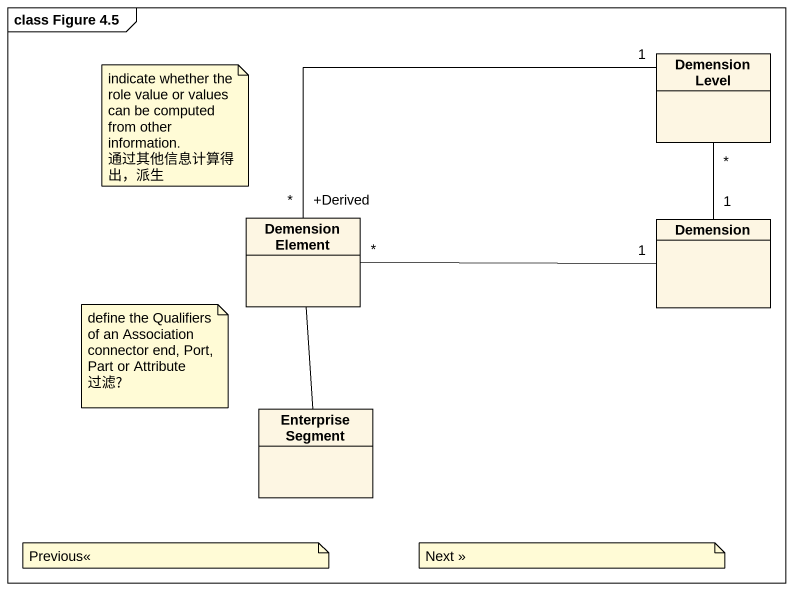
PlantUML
@startuml
mainframe class Figure 4.5
hide circle
hide empty members
class "Demension Level" as Demension_Level
class "Demension Element" as Demension_Element
class Demension
class "Enterprise Segment" as Enterprise_Segment
Demension_Level "1" -left- "+Derived\n*" Demension_Element
Demension_Element -- Enterprise_Segment
Demension "1" -up- "*" Demension_Level
Demension "1" -left- "*" Demension_Element
note as N1
  indicate whether the role value or values can be computed from other information.
  通过其他信息计算得出，派生
end note
note as N2
  define the Qualifiers of an Association connector end, Port, Part or Attribute
  过滤?
end note
note as N3
  Previous<<
end note
note as N4
  Next >>
end note
@enduml
